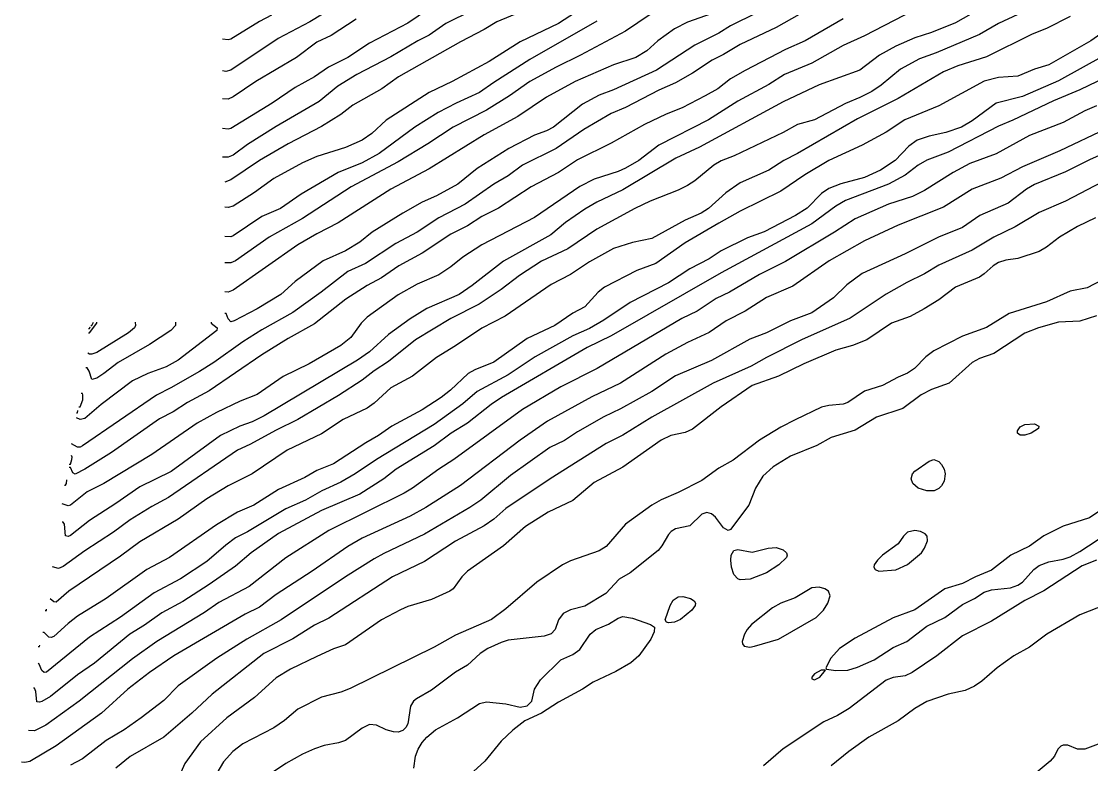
# Model space of a CAD drawing. Extents: x 474277 to 475042, y 254928 to 255625.
# Drawn here: x 474284.34 to 474318.64, y 255430.33 to 255454.14 of the extents above; entities that cross this region are included whole.
import ezdxf

# ---------------------------------------------------------------- set-up
doc = ezdxf.new("R2010")
doc.units = 0
doc.header["$MEASUREMENT"] = 0
doc.layers.add('BaseMapV2_DTM_export_MonNov09090547073261 — entities', color=1, linetype='CONTINUOUS')

msp = doc.modelspace()

# ---------------------------------------------------------------- linework, layer by layer
at = {"layer": 'BaseMapV2_DTM_export_MonNov09090547073261 — entities', "color": 15, "linetype": 'Continuous', "true_color": 0xb7484b}
for points in [[(474315.582, 255454.849, 93.75), (474314.278, 255454.103, 93.75), (474313.511, 255453.785, 93.75), (474312.975, 255453.613, 93.75), (474312.361, 255453.349, 93.75), (474311.846, 255453.061, 93.75), (474311.211, 255452.582, 93.75), (474309.908, 255452.11, 93.75), (474308.758, 255451.571, 93.75), (474306.074, 255450.109, 93.75), (474305.318, 255449.764, 93.75), (474303.62, 255448.746, 93.75), (474302.777, 255448.348, 93.75), (474302.393, 255448.128, 93.75), (474301.78, 255447.701, 93.75), (474301.306, 255447.31, 93.75), (474299.786, 255446.459, 93.75), (474298.79, 255445.682, 93.75), (474298.369, 255445.393, 93.75), (474297.333, 255444.945, 93.75), (474296.796, 255444.609, 93.75), (474296.106, 255444.11, 93.75), (474295.497, 255443.553, 93.75), (474295.109, 255443.287, 93.75), (474292.119, 255441.503, 93.75), (474291.735, 255441.317, 93.75), (474291.342, 255441.176, 93.75), (474290.722, 255440.869, 93.75), (474289.139, 255439.719, 93.75), (474288.132, 255439.232, 93.75), (474287.365, 255438.694, 93.75), (474286.521, 255438.154, 93.75), (474285.908, 255437.67, 93.75), (474285.831, 255437.637, 93.75), (474285.755, 255437.654, 93.75), (474285.714, 255438.032, 93.75), (474285.678, 255438.1, 93.75), (474285.64, 255438.1, 93.75)], [(474313.577, 255454.824, 94), (474311.365, 255453.68, 94), (474310.674, 255453.371, 94), (474309.678, 255452.81, 94), (474308.799, 255452.447, 94), (474308.298, 255452.126, 94), (474307.301, 255451.584, 94), (474306.357, 255450.99, 94), (474304.77, 255450.178, 94), (474304.128, 255449.687, 94), (474303.697, 255449.442, 94), (474303.467, 255449.337, 94), (474302.7, 255449.091, 94), (474302.24, 255448.854, 94), (474300.783, 255447.858, 94), (474299.096, 255446.983, 94), (474298.483, 255446.594, 94), (474298.1, 255446.28, 94), (474297.716, 255446.026, 94), (474297.026, 255445.725, 94), (474296.413, 255445.379, 94), (474295.416, 255444.663, 94), (474295.228, 255444.473, 94), (474294.892, 255444.013, 94), (474294.572, 255443.757, 94), (474293.558, 255443.169, 94), (474292.732, 255442.76, 94), (474291.889, 255442.188, 94), (474291.352, 255441.973, 94), (474290.585, 255441.614, 94), (474289.972, 255441.268, 94), (474288.515, 255440.267, 94), (474286.981, 255439.336, 94), (474286.445, 255439.067, 94), (474285.908, 255438.642, 94), (474285.831, 255438.623, 94), (474285.64, 255438.687, 94)], [(474297.716, 255454.757, 96.5), (474296.719, 255454.089, 96.5), (474295.493, 255453.446, 96.5), (474294.803, 255452.985, 96.5), (474294.183, 255452.677, 96.5), (474293.729, 255452.368, 96.5), (474293.116, 255452.023, 96.5), (474292.374, 255451.527, 96.5), (474291.045, 255450.714, 96.5), (474290.969, 255450.69, 96.5), (474290.777, 255450.711, 96.5)], [(474302.854, 255454.934, 95.75), (474301.55, 255454.073, 95.75), (474300.323, 255453.488, 95.75), (474299.326, 255452.858, 95.75), (474298.143, 255452.217, 95.75), (474297.409, 255451.87, 95.75), (474296.029, 255450.977, 95.75), (474295.569, 255450.549, 95.75), (474295.263, 255450.338, 95.75), (474294.726, 255450.104, 95.75), (474293.806, 255449.812, 95.75), (474293.348, 255449.61, 95.75), (474292.426, 255449.106, 95.75), (474291.812, 255448.657, 95.75), (474291.122, 255448.223, 95.75), (474290.969, 255448.181, 95.75), (474290.854, 255448.196, 95.75)], [(474317.959, 255454.299, 93.25), (474317.192, 255453.921, 93.25), (474316.732, 255453.739, 93.25), (474315.275, 255453.004, 93.25), (474314.355, 255452.718, 93.25), (474313.895, 255452.525, 93.25), (474312.438, 255451.67, 93.25), (474311.135, 255451.023, 93.25), (474309.218, 255449.908, 93.25), (474308.781, 255449.687, 93.25), (474308.298, 255449.38, 93.25), (474307.377, 255448.971, 93.25), (474306.917, 255448.65, 93.25), (474306.356, 255448.153, 93.25), (474306.128, 255448, 93.25), (474305.614, 255447.774, 93.25), (474304.54, 255447.188, 93.25), (474303.927, 255447.059, 93.25), (474303.314, 255446.865, 93.25), (474302.547, 255446.436, 93.25), (474301.933, 255446.03, 93.25), (474301.32, 255445.714, 93.25), (474299.84, 255444.703, 93.25), (474299.096, 255444.315, 93.25), (474298.253, 255443.745, 93.25), (474297.64, 255443.374, 93.25), (474296.873, 255442.779, 93.25), (474296.183, 255442.403, 93.25), (474295.646, 255441.915, 93.25), (474295.416, 255441.745, 93.25), (474294.649, 255441.386, 93.25), (474293.959, 255440.923, 93.25), (474292.85, 255440.409, 93.25), (474291.738, 255439.642, 93.25), (474290.969, 255439.257, 93.25), (474290.279, 255438.846, 93.25), (474289.358, 255438.191, 93.25), (474288.132, 255437.47, 93.25), (474287.518, 255437.006, 93.25), (474285.854, 255435.885, 93.25), (474285.448, 255435.532, 93.25), (474285.371, 255435.54, 93.25), (474285.256, 255435.64, 93.25)], [(474316.272, 255454.368, 93.5), (474315.658, 255454.072, 93.5), (474315.045, 255453.727, 93.5), (474313.663, 255453.137, 93.5), (474313.128, 255452.944, 93.5), (474312.515, 255452.609, 93.5), (474311.901, 255452.098, 93.5), (474311.595, 255451.897, 93.5), (474311.211, 255451.702, 93.5), (474310.751, 255451.517, 93.5), (474309.754, 255450.987, 93.5), (474309.218, 255450.842, 93.5), (474308.758, 255450.583, 93.5), (474307.185, 255449.84, 93.5), (474306.764, 255449.675, 93.5), (474306.537, 255449.534, 93.5), (474305.921, 255449.037, 93.5), (474305.691, 255448.887, 93.5), (474305.384, 255448.731, 93.5), (474304.494, 255448.383, 93.5), (474304.004, 255448.149, 93.5), (474302.777, 255447.484, 93.5), (474301.857, 255446.852, 93.5), (474301.013, 255446.465, 93.5), (474300.305, 255446.006, 93.5), (474299.71, 255445.549, 93.5), (474299.008, 255445.086, 93.5), (474298.099, 255444.626, 93.5), (474296.964, 255443.936, 93.5), (474296.099, 255443.246, 93.5), (474295.646, 255442.951, 93.5), (474295.263, 255442.652, 93.5), (474294.496, 255442.153, 93.5), (474293.192, 255441.388, 93.5), (474292.502, 255441.05, 93.5), (474291.659, 255440.583, 93.5), (474291.264, 255440.409, 93.5), (474289.052, 255438.891, 93.5), (474288.515, 255438.599, 93.5), (474287.825, 255438.17, 93.5), (474287.288, 255437.776, 93.5), (474286.368, 255437.183, 93.5), (474285.678, 255436.681, 93.5), (474285.525, 255436.617, 93.5), (474285.333, 255436.661, 93.5)], [(474309.267, 255454.364, 94.5), (474308.528, 255453.948, 94.5), (474307.377, 255453.408, 94.5), (474306.841, 255453.079, 94.5), (474306.483, 255452.907, 94.5), (474305.844, 255452.489, 94.5), (474305.307, 255452.18, 94.5), (474304.77, 255451.944, 94.5), (474303.697, 255451.386, 94.5), (474303.237, 255451.188, 94.5), (474302.367, 255450.684, 94.5), (474301.473, 255450.075, 94.5), (474300.394, 255449.534, 94.5), (474299.94, 255449.198, 94.5), (474299.48, 255448.926, 94.5), (474298.56, 255448.287, 94.5), (474297.716, 255447.846, 94.5), (474297.026, 255447.386, 94.5), (474296.336, 255447.023, 94.5), (474295.37, 255446.39, 94.5), (474294.803, 255446.132, 94.5), (474293.949, 255445.47, 94.5), (474293.039, 255444.815, 94.5), (474292.042, 255444.258, 94.5), (474291.429, 255443.878, 94.5), (474290.509, 255443.218, 94.5), (474290.049, 255442.924, 94.5), (474289.128, 255442.398, 94.5), (474288.668, 255442.171, 94.5), (474286.291, 255440.542, 94.5), (474286.215, 255440.5, 94.5), (474286.138, 255440.499, 94.5), (474285.946, 255440.609, 94.5)], [(474294.339, 255454.594, 97), (474293.581, 255454.134, 97), (474292.566, 255453.597, 97), (474291.045, 255452.581, 97), (474290.892, 255452.543, 97), (474290.777, 255452.563, 97)], [(474298.79, 255454.499, 96.25), (474297.946, 255454.074, 96.25), (474297.409, 255453.703, 96.25), (474297.045, 255453.521, 96.25), (474296.183, 255453.014, 96.25), (474295.083, 255452.447, 96.25), (474294.483, 255452.064, 96.25), (474293.882, 255451.578, 96.25), (474292.502, 255450.777, 96.25), (474291.582, 255450.197, 96.25), (474291.122, 255449.862, 96.25), (474290.969, 255449.793, 96.25), (474290.777, 255449.799, 96.25)], [(474292.349, 255454.339, 97.25), (474291.965, 255454.137, 97.25), (474291.045, 255453.574, 97.25), (474290.969, 255453.551, 97.25), (474290.777, 255453.57, 97.25)], [(474300.63, 255454.567, 96), (474299.572, 255454.134, 96), (474299.173, 255453.881, 96), (474298.406, 255453.487, 96), (474296.421, 255452.371, 96), (474295.889, 255451.987, 96), (474294.956, 255451.456, 96), (474294.572, 255451.164, 96), (474293.959, 255450.774, 96), (474292.886, 255450.226, 96), (474291.966, 255449.687, 96), (474291.045, 255449.065, 96), (474290.854, 255448.994, 96)], [(474306.841, 255454.523, 95), (474305.691, 255454.118, 95), (474305.268, 255453.904, 95), (474304.741, 255453.521, 95), (474304.387, 255453.201, 95), (474304.036, 255452.984, 95), (474303.314, 255452.757, 95), (474302.087, 255452.217, 95), (474301.167, 255451.714, 95), (474300.247, 255451.101, 95), (474299.173, 255450.507, 95), (474297.409, 255449.422, 95), (474296.183, 255448.767, 95), (474294.495, 255447.693, 95), (474293.806, 255447.342, 95), (474293.192, 255446.987, 95), (474291.122, 255445.527, 95), (474290.969, 255445.471, 95), (474290.854, 255445.476, 95)], [(474307.914, 255454.416, 94.75), (474307.071, 255454.003, 94.75), (474306.687, 255453.764, 94.75), (474305.921, 255453.388, 94.75), (474304.694, 255452.577, 94.75), (474303.314, 255451.956, 94.75), (474302.854, 255451.781, 94.75), (474302.317, 255451.49, 94.75), (474301.397, 255450.753, 94.75), (474301.167, 255450.633, 94.75), (474300.783, 255450.5, 94.75), (474299.965, 255450.07, 94.75), (474298.943, 255449.426, 94.75), (474298.33, 255448.924, 94.75), (474297.64, 255448.558, 94.75), (474297.179, 255448.351, 94.75), (474296.559, 255448, 94.75), (474295.582, 255447.387, 94.75), (474295.186, 255447.067, 94.75), (474294.726, 255446.789, 94.75), (474294.004, 255446.467, 94.75), (474293.116, 255445.804, 94.75), (474292.656, 255445.388, 94.75), (474291.889, 255444.933, 94.75), (474291.154, 255444.55, 94.75), (474291.045, 255444.52, 94.75), (474290.969, 255444.614, 94.75), (474290.897, 255444.78, 94.75), (474290.854, 255444.786, 94.75)], [(474304.486, 255454.364, 95.25), (474303.701, 255453.827, 95.25), (474302.261, 255453.061, 95.25), (474301.473, 255452.683, 95.25), (474300.63, 255452.217, 95.25), (474299.987, 255451.757, 95.25), (474299.25, 255451.3, 95.25), (474298.178, 255450.76, 95.25), (474297.366, 255450.224, 95.25), (474296.413, 255449.646, 95.25), (474294.912, 255448.844, 95.25), (474293.346, 255447.827, 95.25), (474292.283, 255447.233, 95.25), (474291.199, 255446.474, 95.25), (474291.045, 255446.403, 95.25), (474290.854, 255446.409, 95.25)], [(474319.186, 255453.915, 93), (474318.615, 255453.521, 93), (474317.269, 255452.754, 93), (474316.809, 255452.611, 93), (474316.272, 255452.39, 93), (474315.658, 255452.344, 93), (474315.198, 255452.229, 93), (474313.742, 255451.439, 93), (474312.656, 255450.99, 93), (474312.055, 255450.599, 93), (474311.288, 255450.173, 93), (474310.214, 255449.686, 93), (474309.445, 255449.227, 93), (474308.681, 255448.708, 93), (474307.377, 255448.059, 93), (474306.687, 255447.679, 93), (474305.614, 255447.044, 93), (474304.673, 255446.39, 93), (474304.065, 255446.16, 93), (474303.024, 255445.623, 93), (474302.822, 255445.47, 93), (474302.393, 255445.001, 93), (474302.01, 255444.796, 93), (474301.435, 255444.396, 93), (474300.553, 255443.98, 93), (474299.48, 255443.229, 93), (474298.866, 255442.976, 93), (474298.662, 255442.863, 93), (474298.095, 255442.326, 93), (474297.793, 255442.093, 93), (474297.179, 255441.694, 93), (474296.211, 255441.176, 93), (474295.786, 255440.869, 93), (474295.378, 255440.639, 93), (474294.342, 255439.962, 93), (474293.806, 255439.75, 93), (474293.422, 255439.532, 93), (474292.579, 255439.145, 93), (474291.789, 255438.646, 93), (474291.266, 255438.416, 93), (474290.585, 255438.012, 93), (474289.088, 255436.959, 93), (474288.362, 255436.584, 93), (474287.058, 255435.652, 93), (474286.138, 255435.084, 93), (474285.831, 255434.852, 93), (474285.371, 255434.435, 93), (474285.295, 255434.398, 93), (474285.218, 255434.415, 93), (474285.065, 255434.559, 93), (474285.026, 255434.559, 93)], [(474310.674, 255454.227, 94.25), (474309.461, 255453.521, 94.25), (474308.834, 255453.245, 94.25), (474307.531, 255452.566, 94.25), (474307.071, 255452.299, 94.25), (474306.655, 255451.987, 94.25), (474306.259, 255451.757, 94.25), (474305.514, 255451.374, 94.25), (474305, 255451.176, 94.25), (474304.31, 255450.841, 94.25), (474303.237, 255450.243, 94.25), (474302.163, 255449.703, 94.25), (474301.55, 255449.298, 94.25), (474300.681, 255448.844, 94.25), (474299.633, 255448.164, 94.25), (474299.096, 255447.889, 94.25), (474298.636, 255447.594, 94.25), (474298.1, 255447.325, 94.25), (474297.179, 255446.716, 94.25), (474296.434, 255446.313, 94.25), (474295.876, 255445.924, 94.25), (474295.416, 255445.679, 94.25), (474294.741, 255445.24, 94.25), (474293.729, 255444.45, 94.25), (474292.886, 255443.983, 94.25), (474292.042, 255443.454, 94.25), (474290.355, 255442.302, 94.25), (474289.665, 255441.929, 94.25), (474289.205, 255441.628, 94.25), (474288.761, 255441.406, 94.25), (474287.225, 255440.332, 94.25), (474286.369, 255439.796, 94.25), (474286.061, 255439.637, 94.25), (474285.985, 255439.682, 94.25), (474285.908, 255439.849, 94.25), (474285.87, 255439.849, 94.25)], [(474295.072, 255454.211, 96.75), (474294.266, 255453.693, 96.75), (474293.806, 255453.477, 96.75), (474293.15, 255452.984, 96.75), (474291.848, 255452.217, 96.75), (474291.122, 255451.731, 96.75), (474290.969, 255451.657, 96.75), (474290.777, 255451.668, 96.75)], [(474302.777, 255454.149, 95.5), (474300.63, 255452.919, 95.5), (474299.48, 255452.188, 95.5), (474299.02, 255451.863, 95.5), (474298.271, 255451.527, 95.5), (474297.691, 255451.22, 95.5), (474296.949, 255450.754, 95.5), (474295.799, 255449.91, 95.5), (474295.263, 255449.616, 95.5), (474294.485, 255449.304, 95.5), (474293.304, 255448.613, 95.5), (474292.644, 255448.153, 95.5), (474292.042, 255447.888, 95.5), (474291.122, 255447.27, 95.5), (474291.045, 255447.241, 95.5), (474290.854, 255447.247, 95.5)], [(474319.07, 255453.061, 92.75), (474317.575, 255452.235, 92.75), (474316.425, 255451.735, 92.75), (474315.58, 255451.527, 92.75), (474314.815, 255450.962, 92.75), (474314.473, 255450.76, 92.75), (474313.972, 255450.585, 92.75), (474313.435, 255450.467, 92.75), (474313.051, 255450.337, 92.75), (474312.781, 255450.147, 92.75), (474312.347, 255449.687, 92.75), (474311.878, 255449.38, 92.75), (474311.365, 255449.139, 92.75), (474310.598, 255448.942, 92.75), (474310.214, 255448.791, 92.75), (474309.984, 255448.625, 92.75), (474309.524, 255448.157, 92.75), (474309.154, 255447.923, 92.75), (474308.144, 255447.398, 92.75), (474307.607, 255447.206, 92.75), (474306.764, 255446.796, 92.75), (474306.381, 255446.535, 92.75), (474305.767, 255446.214, 92.75), (474305.077, 255445.763, 92.75), (474303.85, 255445.134, 92.75), (474303.007, 255444.572, 92.75), (474302.547, 255444.308, 92.75), (474302.01, 255444.063, 92.75), (474300.805, 255443.399, 92.75), (474299.94, 255442.822, 92.75), (474298.943, 255442.285, 92.75), (474298.483, 255441.894, 92.75), (474297.563, 255441.229, 92.75), (474295.723, 255440.105, 92.75), (474295.039, 255439.642, 92.75), (474294.572, 255439.381, 92.75), (474293.97, 255439.106, 92.75), (474293.442, 255438.799, 92.75), (474292.809, 255438.519, 92.75), (474291.582, 255437.788, 92.75), (474291.199, 255437.59, 92.75), (474290.892, 255437.364, 92.75), (474290.279, 255436.835, 92.75), (474289.435, 255436.277, 92.75), (474288.592, 255435.837, 92.75), (474287.518, 255435.048, 92.75), (474286.521, 255434.415, 92.75), (474285.141, 255433.293, 92.75), (474285.065, 255433.275, 92.75), (474284.988, 255433.346, 92.75), (474284.908, 255433.547, 92.75), (474284.873, 255433.572, 92.75)], [(474319.646, 255452.61, 92.5), (474318.265, 255451.947, 92.5), (474317.421, 255451.604, 92.5), (474316.118, 255450.975, 92.5), (474315.658, 255450.792, 92.5), (474314.048, 255449.954, 92.5), (474313.358, 255449.696, 92.5), (474313.085, 255449.534, 92.5), (474312.668, 255449.216, 92.5), (474312.131, 255448.928, 92.5), (474310.751, 255448.405, 92.5), (474310.444, 255448.225, 92.5), (474309.678, 255447.652, 92.5), (474306.764, 255446.082, 92.5), (474303.237, 255444.067, 92.5), (474302.47, 255443.694, 92.5), (474299.73, 255442.096, 92.5), (474299.389, 255441.866, 92.5), (474298.636, 255441.268, 92.5), (474298.114, 255440.946, 92.5), (474297.563, 255440.54, 92.5), (474296.351, 255439.796, 92.5), (474295.953, 255439.489, 92.5), (474295.186, 255438.999, 92.5), (474293.959, 255438.475, 92.5), (474292.579, 255437.729, 92.5), (474291.705, 255437.112, 92.5), (474291.199, 255436.691, 92.5), (474290.355, 255436.098, 92.5), (474289.512, 255435.558, 92.5), (474288.834, 255435.195, 92.5), (474288.285, 255434.795, 92.5), (474287.812, 255434.505, 92.5), (474286.675, 255433.573, 92.5), (474286.138, 255433.206, 92.5), (474285.264, 255432.511, 92.5), (474284.988, 255432.354, 92.5), (474284.911, 255432.327, 92.5), (474284.835, 255432.342, 92.5), (474284.8, 255432.665, 92.5), (474284.758, 255432.782, 92.5), (474284.72, 255432.782, 92.5)], [(474318.802, 255451.439, 92.25), (474318.419, 255451.28, 92.25), (474317.729, 255450.908, 92.25), (474316.655, 255450.489, 92.25), (474315.582, 255449.902, 92.25), (474314.738, 255449.59, 92.25), (474314.202, 255449.307, 92.25), (474313.281, 255448.724, 92.25), (474312.898, 255448.53, 92.25), (474312.131, 255448.289, 92.25), (474311.058, 255447.819, 92.25), (474310.404, 255447.387, 92.25), (474308.834, 255446.448, 92.25), (474307.991, 255446.034, 92.25), (474307.029, 255445.47, 92.25), (474306.611, 255445.264, 92.25), (474305.997, 255444.861, 92.25), (474305.509, 255444.626, 92.25), (474302.797, 255443.016, 92.25), (474301.627, 255442.432, 92.25), (474300.4, 255441.704, 92.25), (474298.196, 255440.102, 92.25), (474297.718, 255439.796, 92.25), (474296.873, 255439.187, 92.25), (474296.606, 255439.029, 92.25), (474294.189, 255437.826, 92.25), (474292.809, 255436.949, 92.25), (474291.632, 255436.039, 92.25), (474290.662, 255435.521, 92.25), (474290.202, 255435.203, 92.25), (474288.678, 255434.275, 92.25), (474287.902, 255433.722, 92.25), (474286.193, 255432.358, 92.25), (474285.119, 255431.591, 92.25), (474284.758, 255431.409, 92.25), (474284.566, 255431.42, 92.25)], [(474319.109, 255450.701, 92), (474317.621, 255449.994, 92), (474316.425, 255449.485, 92), (474315.735, 255449.118, 92), (474314.815, 255448.766, 92), (474313.895, 255448.195, 92), (474312.441, 255447.617, 92), (474311.365, 255447.114, 92), (474310.225, 255446.467, 92), (474309.064, 255445.657, 92), (474308.221, 255445.293, 92), (474307.531, 255444.86, 92), (474306.93, 255444.55, 92), (474306.381, 255444.176, 92), (474305.691, 255443.853, 92), (474304.988, 255443.476, 92), (474303.544, 255442.548, 92), (474302.623, 255442.114, 92), (474301.205, 255441.329, 92), (474300.323, 255440.727, 92), (474298.406, 255439.277, 92), (474297.305, 255438.569, 92), (474296.796, 255438.293, 92), (474295.263, 255437.585, 92), (474294.803, 255437.321, 92), (474293.652, 255436.522, 92), (474292.502, 255435.779, 92), (474291.965, 255435.376, 92), (474291.505, 255435.152, 92), (474289.225, 255433.815, 92), (474288.438, 255433.275, 92), (474287.75, 255432.742, 92), (474286.907, 255431.975, 92), (474285.448, 255430.925, 92), (474284.605, 255430.429, 92), (474284.451, 255430.39, 92), (474284.336, 255430.404, 92)], [(474320.029, 255450.359, 91.75), (474318.572, 255449.711, 91.75), (474317.805, 255449.32, 91.75), (474316.809, 255448.913, 91.75), (474316.554, 255448.767, 91.75), (474315.965, 255448.324, 91.75), (474315.059, 255447.923, 91.75), (474314.502, 255447.54, 91.75), (474313.735, 255447.233, 91.75), (474312.668, 255446.697, 91.75), (474311.288, 255446.061, 91.75), (474310.795, 255445.7, 91.75), (474310.368, 255445.29, 91.75), (474309.678, 255444.801, 91.75), (474308.987, 255444.55, 91.75), (474308.221, 255444.164, 91.75), (474307.684, 255443.959, 91.75), (474306.457, 255443.274, 91.75), (474305.307, 255442.785, 91.75), (474304.54, 255442.284, 91.75), (474303.544, 255441.728, 91.75), (474303.007, 255441.472, 91.75), (474302.163, 255440.994, 91.75), (474301.745, 255440.716, 91.75), (474301.275, 255440.486, 91.75), (474300.016, 255439.597, 91.75), (474299.063, 255438.799, 91.75), (474298.713, 255438.562, 91.75), (474297.256, 255437.716, 91.75), (474295.953, 255437.096, 91.75), (474295.646, 255436.922, 91.75), (474294.726, 255436.345, 91.75), (474292.661, 255434.965, 91.75), (474291.563, 255434.352, 91.75), (474290.598, 255433.738, 91.75), (474289.358, 255432.848, 91.75), (474288.898, 255432.381, 91.75), (474288.178, 255431.821, 91.75), (474287.628, 255431.438, 91.75), (474287.058, 255431.103, 91.75), (474286.291, 255430.514, 91.75), (474285.908, 255430.312, 91.75)], [(474318.965, 255448.997, 91.5), (474317.805, 255448.381, 91.5), (474316.962, 255448.021, 91.5), (474316.195, 255447.566, 91.5), (474315.505, 255447.227, 91.5), (474314.815, 255446.816, 91.5), (474313.742, 255446.328, 91.5), (474313.281, 255446.054, 91.5), (474312.717, 255445.776, 91.5), (474312.055, 255445.399, 91.5), (474310.905, 255444.639, 91.5), (474309.342, 255443.936, 91.5), (474308.221, 255443.378, 91.5), (474307.729, 255443.093, 91.5), (474306.511, 255442.556, 91.5), (474304.54, 255441.46, 91.5), (474303.62, 255440.887, 91.5), (474303.084, 255440.621, 91.5), (474301.282, 255439.489, 91.5), (474299.863, 255438.531, 91.5), (474299.48, 255438.195, 91.5), (474299.173, 255437.984, 91.5), (474298.253, 255437.488, 91.5), (474297.256, 255436.835, 91.5), (474296.234, 255436.345, 91.5), (474294.189, 255435.016, 91.5), (474293.729, 255434.791, 91.5), (474293.039, 255434.358, 91.5), (474292.104, 255433.892, 91.5), (474290.452, 255432.588, 91.5), (474289.804, 255431.975, 91.5), (474288.902, 255431.208, 91.5), (474287.825, 255430.586, 91.5), (474287.359, 255430.211, 91.5)], [(474318.77, 255447.847, 91.25), (474318.189, 255447.573, 91.25), (474317.615, 255447.233, 91.25), (474317.192, 255446.907, 91.25), (474316.962, 255446.771, 91.25), (474316.272, 255446.547, 91.25), (474315.888, 255446.493, 91.25), (474315.658, 255446.419, 91.25), (474315.482, 255446.313, 91.25), (474315.198, 255446.05, 91.25), (474315.045, 255445.948, 91.25), (474314.278, 255445.626, 91.25), (474313.742, 255445.225, 91.25), (474313.269, 255444.933, 91.25), (474312.821, 255444.69, 91.25), (474312.227, 255444.473, 91.25), (474311.441, 255443.938, 91.25), (474310.981, 255443.761, 91.25), (474310.444, 255443.608, 91.25), (474309.417, 255443.169, 91.25), (474308.604, 255442.779, 91.25), (474307.761, 255442.481, 91.25), (474306.767, 255441.789, 91.25), (474305.844, 255441.072, 91.25), (474305.614, 255440.974, 91.25), (474305.154, 255440.874, 91.25), (474304.847, 255440.722, 91.25), (474303.62, 255439.856, 91.25), (474302.7, 255439.368, 91.25), (474302.01, 255438.788, 91.25), (474301.223, 255438.416, 91.25), (474300.492, 255437.955, 91.25), (474299.786, 255437.338, 91.25), (474298.636, 255436.525, 91.25), (474298.454, 255436.345, 91.25), (474298.176, 255435.964, 91.25), (474298.069, 255435.885, 91.25), (474297.486, 255435.619, 91.25), (474296.719, 255435.39, 91.25), (474296.489, 255435.291, 91.25), (474295.876, 255434.97, 91.25), (474294.726, 255434.17, 91.25), (474294.342, 255434.04, 91.25), (474293.806, 255433.795, 91.25), (474292.962, 255433.382, 91.25), (474292.502, 255433.106, 91.25), (474291.812, 255432.477, 91.25), (474290.923, 255431.821, 91.25), (474290.076, 255431.055, 91.25), (474289.58, 255430.365, 91.25), (474289.358, 255429.878, 91.25)], [(474318.97, 255445.853, 91), (474318.495, 255445.609, 91), (474317.959, 255445.502, 91), (474317.192, 255445.158, 91), (474315.994, 255444.78, 91), (474315.275, 255444.339, 91), (474314.508, 255444.057, 91), (474313.588, 255443.591, 91), (474313.327, 255443.399, 91), (474312.962, 255443.016, 91), (474312.745, 255442.868, 91), (474312.438, 255442.745, 91), (474311.935, 255442.479, 91), (474311.365, 255442.293, 91), (474310.828, 255441.928, 91), (474310.674, 255441.878, 91), (474310.214, 255441.835, 91), (474309.984, 255441.783, 91), (474309.141, 255441.38, 91), (474308.681, 255441.14, 91), (474307.991, 255440.723, 91), (474307.147, 255440.083, 91), (474306.687, 255439.83, 91), (474306.151, 255439.434, 91), (474305.384, 255439.045, 91), (474304.847, 255438.815, 91), (474304.54, 255438.64, 91), (474303.697, 255438.028, 91), (474303.084, 255437.313, 91), (474302.854, 255437.181, 91), (474301.933, 255436.853, 91), (474301.682, 255436.729, 91), (474300.86, 255436.171, 91), (474299.863, 255435.319, 91), (474299.403, 255434.977, 91), (474298.253, 255434.48, 91), (474297.563, 255434.094, 91), (474294.879, 255432.763, 91), (474294.572, 255432.648, 91), (474293.959, 255432.492, 91), (474293.192, 255432.1, 91), (474292.765, 255431.745, 91), (474292.426, 255431.511, 91), (474291.429, 255430.995, 91), (474291.112, 255430.748, 91), (474290.815, 255430.415, 91), (474290.596, 255430.058, 91)], [(474318.802, 255444.707, 90.75), (474318.265, 255444.539, 90.75), (474317.575, 255444.501, 90.75), (474316.94, 255444.32, 90.75), (474316.502, 255444.156, 90.75), (474315.505, 255443.505, 90.75), (474315.045, 255443.343, 90.75), (474314.815, 255443.216, 90.75), (474314.077, 255442.556, 90.75), (474313.511, 255442.345, 90.75), (474313.174, 255442.173, 90.75), (474312.591, 255441.743, 90.75), (474311.748, 255441.46, 90.75), (474311.058, 255441.048, 90.75), (474310.291, 255440.807, 90.75), (474309.831, 255440.558, 90.75), (474308.988, 255440.208, 90.75), (474308.43, 255439.872, 90.75), (474308.105, 255439.566, 90.75), (474307.865, 255439.182, 90.75), (474307.652, 255438.646, 90.75), (474307.071, 255437.857, 90.75), (474306.994, 255437.834, 90.75), (474306.841, 255437.919, 90.75), (474306.584, 255438.262, 90.75), (474306.457, 255438.364, 90.75), (474306.304, 255438.405, 90.75), (474306.151, 255438.358, 90.75), (474305.767, 255437.978, 90.75), (474305.307, 255437.878, 90.75), (474305.169, 255437.802, 90.75), (474305.077, 255437.704, 90.75), (474304.866, 255437.342, 90.75), (474304.743, 255437.189, 90.75), (474303.85, 255436.473, 90.75), (474303.496, 255436.269, 90.75), (474303.071, 255435.809, 90.75), (474302.393, 255435.409, 90.75), (474301.933, 255435.288, 90.75), (474301.703, 255435.167, 90.75), (474301.556, 255434.965, 90.75), (474301.443, 255434.658, 90.75), (474301.32, 255434.521, 90.75), (474301.09, 255434.442, 90.75), (474299.94, 255434.313, 90.75), (474299.71, 255434.24, 90.75), (474299.284, 255434.045, 90.75), (474299.041, 255433.892, 90.75), (474298.636, 255433.516, 90.75), (474298.253, 255433.295, 90.75), (474297.486, 255432.716, 90.75), (474297, 255432.435, 90.75), (474296.909, 255432.358, 90.75), (474296.811, 255432.205, 90.75), (474296.719, 255431.639, 90.75), (474296.662, 255431.515, 90.75), (474296.566, 255431.425, 90.75), (474296.413, 255431.372, 90.75), (474296.259, 255431.377, 90.75), (474296.029, 255431.445, 90.75), (474295.723, 255431.593, 90.75), (474295.493, 255431.608, 90.75), (474295.263, 255431.497, 90.75), (474294.726, 255431.104, 90.75), (474294.496, 255431.027, 90.75), (474294.036, 255430.939, 90.75), (474293.729, 255430.836, 90.75), (474293.346, 255430.666, 90.75), (474292.815, 255430.365, 90.75), (474292.356, 255430.058, 90.75)], [(474290.424, 255444.511, 94.75), (474290.424, 255444.473, 94.75), (474290.609, 255444.32, 94.75), (474290.597, 255444.243, 94.75), (474289.358, 255443.293, 94.75), (474288.975, 255443.072, 94.75), (474288.392, 255442.863, 94.75), (474287.902, 255442.63, 94.75), (474286.89, 255441.866, 94.75), (474286.368, 255441.418, 94.75), (474286.215, 255441.387, 94.75), (474286.1, 255441.435, 94.75)], [(474289.271, 255444.511, 95), (474289.279, 255444.396, 95), (474289.126, 255444.243, 95), (474288.438, 255443.795, 95), (474287.442, 255443.218, 95), (474286.982, 255442.857, 95), (474286.752, 255442.714, 95), (474286.598, 255442.672, 95), (474286.504, 255442.939, 95), (474286.445, 255443.038, 95), (474286.406, 255443.038, 95)], [(474287.978, 255444.511, 95.25), (474287.993, 255444.396, 95.25), (474287.957, 255444.32, 95.25), (474287.769, 255444.166, 95.25), (474286.752, 255443.534, 95.25), (474286.598, 255443.479, 95.25), (474286.521, 255443.479, 95.25), (474286.466, 255443.515, 95.25)], [(474286.483, 255444.165, 95.25), (474286.521, 255444.165, 95.25), (474286.759, 255444.473, 95.25), (474286.759, 255444.511, 95.25)], [(474286.483, 255444.302, 95), (474286.521, 255444.302, 95), (474286.54, 255444.358, 95)], [(474286.56, 255444.4, 95), (474286.598, 255444.4, 95), (474286.649, 255444.511, 95)], [(474286.176, 255441.797, 94.75), (474286.215, 255441.797, 94.75), (474286.301, 255442.019, 94.75), (474286.306, 255442.173, 94.75), (474286.291, 255442.216, 94.75), (474286.253, 255442.216, 94.75)], [(474286.1, 255441.605, 94.75), (474286.138, 255441.605, 94.75), (474286.146, 255441.674, 94.75)], [(474316.704, 255440.946, 90.75), (474316.502, 255440.89, 90.75), (474316.349, 255440.89, 90.75), (474316.263, 255440.946, 90.75), (474316.261, 255441.023, 90.75), (474316.349, 255441.156, 90.75), (474316.502, 255441.226, 90.75), (474316.809, 255441.243, 90.75), (474316.945, 255441.176, 90.75), (474316.939, 255441.099, 90.75), (474316.704, 255440.946, 90.75)], [(474285.87, 255439.951, 94.25), (474285.908, 255439.951, 94.25), (474285.95, 255440.102, 94.25), (474285.968, 255440.179, 94.25), (474285.946, 255440.234, 94.25)], [(474313.591, 255439.106, 90.75), (474313.358, 255439.096, 90.75), (474313.087, 255439.182, 90.75), (474312.907, 255439.336, 90.75), (474312.855, 255439.489, 90.75), (474312.897, 255439.642, 90.75), (474312.975, 255439.734, 90.75), (474313.435, 255440.053, 90.75), (474313.588, 255440.101, 90.75), (474313.742, 255440.037, 90.75), (474313.83, 255439.949, 90.75), (474313.92, 255439.796, 90.75), (474313.951, 255439.642, 90.75), (474313.915, 255439.412, 90.75), (474313.829, 255439.259, 90.75), (474313.742, 255439.176, 90.75), (474313.591, 255439.106, 90.75)], [(474285.716, 255439.278, 94), (474285.755, 255439.278, 94), (474285.78, 255439.336, 94), (474285.792, 255439.451, 94)], [(474319.799, 255439.074, 90.5), (474318.572, 255438.234, 90.5), (474317.729, 255437.965, 90.5), (474317.115, 255437.663, 90.5), (474316.655, 255437.325, 90.5), (474316.053, 255437.035, 90.5), (474315.428, 255436.557, 90.5), (474314.921, 255436.345, 90.5), (474314.508, 255436.13, 90.5), (474313.939, 255435.962, 90.5), (474312.975, 255435.287, 90.5), (474312.285, 255435.026, 90.5), (474311.058, 255434.383, 90.5), (474310.559, 255434.045, 90.5), (474310.285, 255433.738, 90.5), (474310.126, 255433.432, 90.5), (474310.138, 255433.386, 90.5), (474310.444, 255433.338, 90.5), (474310.828, 255433.351, 90.5)], [(474312.361, 255436.569, 90.5), (474312.745, 255436.744, 90.5), (474313.184, 255437.112, 90.5), (474313.286, 255437.265, 90.5), (474313.377, 255437.495, 90.5), (474313.369, 255437.649, 90.5), (474313.311, 255437.725, 90.5), (474313.161, 255437.802, 90.5), (474312.975, 255437.832, 90.5), (474312.745, 255437.779, 90.5), (474312.607, 255437.649, 90.5), (474312.438, 255437.401, 90.5), (474311.935, 255437.035, 90.5), (474311.776, 255436.882, 90.5), (474311.674, 255436.729, 90.5), (474311.663, 255436.652, 90.5), (474311.703, 255436.575, 90.5), (474311.825, 255436.522, 90.5), (474312.361, 255436.569, 90.5)], [(474310.828, 255433.351, 90.5), (474311.135, 255433.448, 90.5), (474311.671, 255433.686, 90.5), (474312.285, 255434.078, 90.5), (474312.721, 255434.275, 90.5), (474313.358, 255434.768, 90.5), (474313.941, 255435.042, 90.5), (474314.508, 255435.455, 90.5), (474314.892, 255435.652, 90.5), (474315.198, 255435.852, 90.5), (474315.428, 255435.923, 90.5), (474316.042, 255435.997, 90.5), (474316.272, 255436.075, 90.5), (474316.425, 255436.173, 90.5), (474316.789, 255436.575, 90.5), (474316.962, 255436.705, 90.5), (474317.269, 255436.827, 90.5), (474317.729, 255436.912, 90.5), (474317.959, 255436.991, 90.5), (474318.265, 255437.152, 90.5), (474319.127, 255437.725, 90.5)], [(474307.694, 255436.269, 90.75), (474307.377, 255436.248, 90.75), (474307.301, 255436.28, 90.75), (474307.175, 255436.422, 90.75), (474307.094, 255436.652, 90.75), (474307.076, 255436.882, 90.75), (474307.092, 255437.035, 90.75), (474307.174, 255437.189, 90.75), (474307.301, 255437.225, 90.75), (474307.761, 255437.131, 90.75), (474308.272, 255437.265, 90.75), (474308.528, 255437.282, 90.75), (474308.758, 255437.215, 90.75), (474308.865, 255437.112, 90.75), (474308.884, 255437.035, 90.75), (474308.864, 255436.959, 90.75), (474308.616, 255436.729, 90.75), (474308.221, 255436.474, 90.75), (474307.694, 255436.269, 90.75)], [(474318.802, 255436.88, 90.5), (474318.342, 255436.695, 90.5), (474317.115, 255435.9, 90.5), (474316.502, 255435.591, 90.5), (474315.428, 255434.928, 90.5), (474314.508, 255434.452, 90.5), (474313.684, 255433.815, 90.5), (474312.888, 255433.278, 90.5), (474312.668, 255433.174, 90.5), (474312.285, 255433.123, 90.5), (474312.055, 255433.035, 90.5), (474310.871, 255432.128, 90.5), (474310.491, 255431.898, 90.5), (474310.061, 255431.694, 90.5), (474308.758, 255430.832, 90.5), (474308.124, 255430.288, 90.5)], [(474307.837, 255434.121, 90.5), (474308.608, 255434.352, 90.5), (474309.814, 255435.042, 90.5), (474310.045, 255435.272, 90.5), (474310.188, 255435.502, 90.5), (474310.258, 255435.732, 90.5), (474310.203, 255435.885, 90.5), (474310.091, 255435.962, 90.5), (474309.908, 255436.013, 90.5), (474309.678, 255435.99, 90.5), (474309.141, 255435.676, 90.5), (474308.681, 255435.497, 90.5), (474308.417, 255435.348, 90.5), (474307.738, 255434.812, 90.5), (474307.6, 255434.658, 90.5), (474307.517, 255434.505, 90.5), (474307.445, 255434.275, 90.5), (474307.451, 255434.198, 90.5), (474307.508, 255434.122, 90.5), (474307.684, 255434.087, 90.5), (474307.837, 255434.121, 90.5)], [(474305.276, 255434.888, 90.75), (474305.077, 255434.87, 90.75), (474305.014, 255434.888, 90.75), (474304.972, 255434.965, 90.75), (474305.128, 255435.425, 90.75), (474305.23, 255435.602, 90.75), (474305.384, 255435.702, 90.75), (474305.537, 255435.718, 90.75), (474305.782, 255435.655, 90.75), (474305.906, 255435.579, 90.75), (474305.949, 255435.502, 90.75), (474305.938, 255435.425, 90.75), (474305.827, 255435.272, 90.75), (474305.46, 255434.98, 90.75), (474305.276, 255434.888, 90.75)], [(474319.109, 255435.459, 90.25), (474318.265, 255435.124, 90.25), (474317.21, 255434.505, 90.25), (474316.655, 255434.095, 90.25), (474316.146, 255433.815, 90.25), (474315.616, 255433.432, 90.25), (474315.122, 255433.003, 90.25), (474314.892, 255432.845, 90.25), (474314.585, 255432.7, 90.25), (474314.048, 255432.586, 90.25), (474313.358, 255432.347, 90.25), (474312.975, 255432.128, 90.25), (474312.438, 255431.725, 90.25), (474311.502, 255431.208, 90.25), (474310.857, 255430.748, 90.25), (474310.291, 255430.284, 90.25)], [(474285.103, 255435.262, 93), (474285.141, 255435.262, 93), (474285.145, 255435.31, 93)], [(474296.914, 255430.211, 90.75), (474296.974, 255430.595, 90.75), (474297.055, 255430.825, 90.75), (474297.179, 255431.033, 90.75), (474297.331, 255431.208, 90.75), (474297.612, 255431.438, 90.75), (474298.315, 255431.821, 90.75), (474299.02, 255432.286, 90.75), (474299.25, 255432.343, 90.75), (474299.863, 255432.271, 90.75), (474300.323, 255432.17, 90.75), (474300.553, 255432.215, 90.75), (474300.699, 255432.358, 90.75), (474300.787, 255432.742, 90.75), (474300.973, 255433.048, 90.75), (474301.627, 255433.689, 90.75), (474302.01, 255433.853, 90.75), (474302.24, 255434.013, 90.75), (474302.566, 255434.505, 90.75), (474302.745, 255434.658, 90.75), (474303.16, 255434.829, 90.75), (474303.467, 255435.02, 90.75), (474303.62, 255435.071, 90.75), (474303.927, 255435.016, 90.75), (474304.505, 255434.812, 90.75), (474304.631, 255434.735, 90.75), (474304.623, 255434.582, 90.75), (474304.509, 255434.352, 90.75), (474304.13, 255433.815, 90.75), (474303.869, 255433.585, 90.75), (474303.39, 255433.315, 90.75), (474302.668, 255432.972, 90.75), (474302.317, 255432.748, 90.75), (474301.55, 255432.329, 90.75), (474301.006, 255431.975, 90.75), (474300.477, 255431.726, 90.75), (474300.093, 255431.431, 90.75), (474299.71, 255431.077, 90.75), (474299.193, 255430.441, 90.75), (474298.713, 255429.996, 90.75)], [(474284.873, 255434.107, 92.75), (474284.911, 255434.107, 92.75), (474284.923, 255434.16, 92.75)], [(474309.754, 255433.043, 90.5), (474309.925, 255433.125, 90.5), (474310.106, 255433.355, 90.5), (474309.975, 255433.355, 90.5), (474309.754, 255433.237, 90.5), (474309.668, 255433.125, 90.5), (474309.678, 255433.073, 90.5), (474309.754, 255433.043, 90.5)], [(474318.851, 255430.978, 90), (474318.419, 255430.824, 90), (474318.189, 255430.824, 90), (474317.882, 255430.946, 90), (474317.729, 255430.945, 90), (474317.652, 255430.914, 90), (474317.563, 255430.825, 90), (474317.452, 255430.595, 90), (474317.316, 255430.441, 90), (474316.404, 255429.674, 90)]]:
    msp.add_polyline3d(points, dxfattribs=at)

doc.saveas('drawing.dxf')
